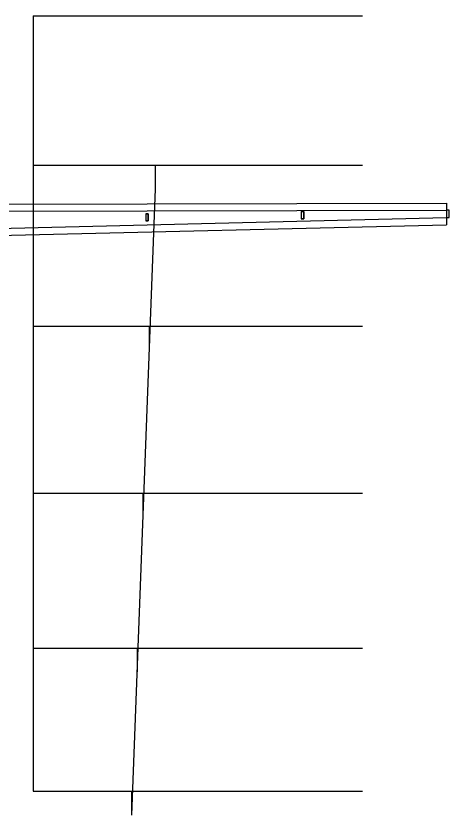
# Model space of a CAD drawing. Header units: millimetres. Extents: x -11497 to 404, y -3854 to 414.
# Drawn here: x -8304 to -7941, y -1438 to -768 of the extents above; entities that cross this region are included whole.
import ezdxf

# ---------------------------------------------------------------- set-up
doc = ezdxf.new("R2010")
doc.units = ezdxf.units.MM
doc.layers.add('11', color=80, linetype='Continuous')
doc.layers.add('剖面线层', color=2, linetype='Continuous', lineweight=25)

msp = doc.modelspace()

# ---------------------------------------------------------------- linework, layer by layer
at = {"layer": '11'}
for p, q in [((-8469.0761, -926.507), (-7943.0896, -925.335)), ((-7943.0896, -925.335), (-7943.0896, -943.4348)), ((-8469.2221, -950.2355), (-7943.2355, -937.4366)), ((-8469.0627, -932.507), (-7943.0762, -931.335)), ((-8195.062, -934.2472), (-8193.062, -934.2472)), ((-8193.062, -934.2472), (-8193.062, -940.2472)), ((-8064.8189, -932.4911), (-8062.8189, -932.4911)), ((-8062.8189, -932.4911), (-8062.8189, -938.4911)), ((-8469.0761, -956.2337), (-7943.0896, -943.4348)), ((-8193.062, -940.2472), (-8195.062, -940.2472)), ((-8062.8189, -938.4911), (-8064.8189, -938.4911))]:
    msp.add_line(p, q, dxfattribs=at)
for points in [[(-8195.062, -940.2472), (-8193.062, -940.2472), (-8193.062, -934.2472), (-8195.062, -934.2472)], [(-8064.8189, -938.4911), (-8062.8189, -938.4911), (-8062.8189, -932.4911), (-8064.8189, -932.4911)], [(-7943.0896, -937.335), (-7941.0896, -937.335), (-7941.0896, -931.335), (-7943.0896, -931.335)]]:
    msp.add_lwpolyline(points, close=True, dxfattribs=at)
at = {"layer": '剖面线层'}
for p, q in [((-8289.4486, -768.4353), (-8289.4486, -1418.4353)), ((-8289.4486, -768.4353), (-8013.5262, -768.4353)), ((-8289.4486, -893.4353), (-8013.5262, -893.4353)), ((-8187.1354, -893.4353), (-8187.1354, -913.4353)), ((-8187.1354, -913.4353), (-8206.9908, -1438.4353)), ((-8289.4486, -1028.4353), (-8013.5262, -1028.4353)), ((-8192.2396, -1028.4353), (-8192.2396, -1048.4353)), ((-8289.4486, -1168.4353), (-8013.5262, -1168.4353)), ((-8197.5328, -1168.4353), (-8197.5328, -1188.4353)), ((-8289.4486, -1298.4353), (-8013.5262, -1298.4353)), ((-8202.448, -1298.4353), (-8202.448, -1318.4353)), ((-8289.4486, -1418.4353), (-8013.5262, -1418.4353)), ((-8206.9908, -1418.4353), (-8206.9908, -1438.4353))]:
    msp.add_line(p, q, dxfattribs=at)

doc.saveas('drawing.dxf')
